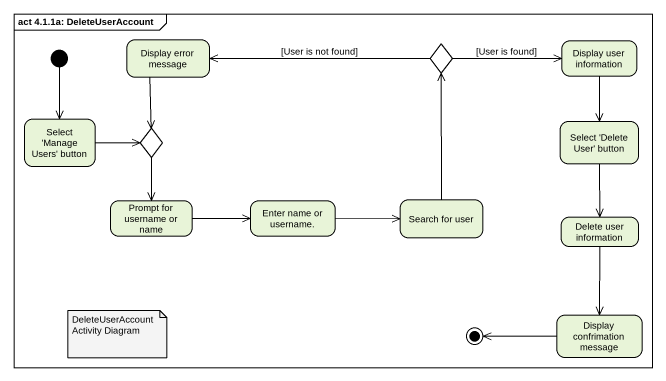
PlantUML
@startuml
mainframe act 4.1.1a: DeleteUserAccount
hide empty description
state "Display error message" as Display_error_message
state choice1 <<choice>>
state "Display user information" as Display_user_information
state "Select 'Manage Users' button" as Select_Manage_Users_button
state choice2 <<choice>>
state "Select 'Delete User' button" as Select_Delete_User_button
state "Prompt for username or name" as Prompt_for_username_or_name
state "Enter name or username." as Enter_name_or_username
state "Search for user" as Search_for_user
state "Delete user information" as Delete_user_information
state "Display confrimation message" as Display_confrimation_message
[*] --> Select_Manage_Users_button
Display_error_message --> choice2
choice1 -left-> Display_error_message : [User is not found]
choice1 -right-> Display_user_information : [User is found]
Display_user_information --> Select_Delete_User_button
Select_Manage_Users_button -right-> choice2
choice2 --> Prompt_for_username_or_name
Select_Delete_User_button --> Delete_user_information
Prompt_for_username_or_name -right-> Enter_name_or_username
Enter_name_or_username -right-> Search_for_user
Search_for_user -up-> choice1
Delete_user_information --> Display_confrimation_message
Display_confrimation_message -left-> [*]
note as N1
  DeleteUserAccount Activity Diagram
end note
@enduml
